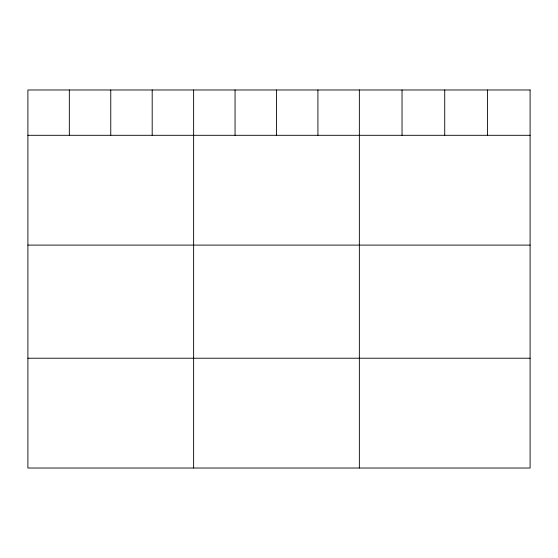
<?xml version="1.0" encoding="UTF-8"?>
<svg xmlns="http://www.w3.org/2000/svg" width="558" height="558" viewBox="0 0 558 558"><rect width="100%" height="100%" fill="white"/><g stroke="black" fill="none" stroke-linecap="round" stroke-linejoin="round"><path stroke-width="0.84" d="M27.9 135.301L530.1 135.301M27.9 245.095L530.1 245.095M27.9 358.222L530.1 358.222M487.413 89.978L487.413 135.301M444.726 89.978L444.726 135.301M402.039 89.978L402.039 135.301M359.352 89.978L359.352 468.022M317.921 89.978L317.921 135.301M276.489 89.978L276.489 135.301M235.058 89.978L235.058 135.301M193.626 89.978L193.626 468.022M152.195 89.978L152.195 135.301M110.763 89.978L110.763 135.301M69.332 89.978L69.332 135.301M530.1 89.978L27.9 89.978L27.9 468.022L530.1 468.022L530.1 89.978"/></g></svg>
